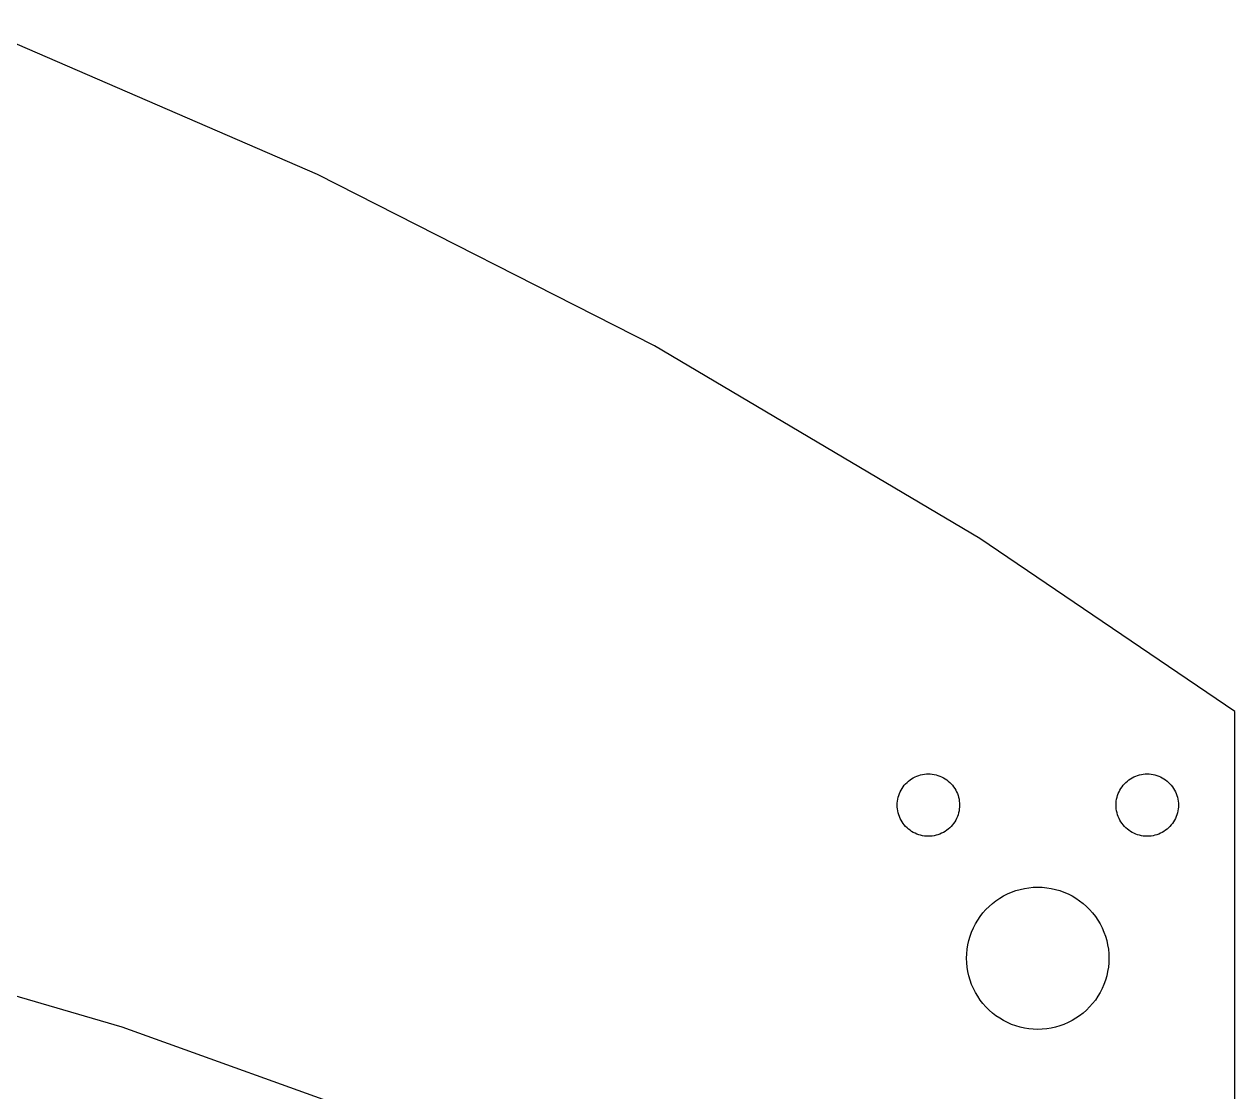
# Model space of a CAD drawing. Header units: metres. Extents: x 0 to 702, y 0 to 290.
# Drawn here: x 612.7 to 668, y 216.9 to 265.7 of the extents above; entities that cross this region are included whole.
import ezdxf

# ---------------------------------------------------------------- set-up
doc = ezdxf.new("R2010")
doc.units = ezdxf.units.M

msp = doc.modelspace()

# ---------------------------------------------------------------- linework, layer by layer
for p, q in [((626.089, 258.827), (610.234, 265.689)), ((641.482, 250.984), (626.089, 258.827)), ((656.352, 242.19), (641.482, 250.984)), ((668, 234.274), (656.352, 242.19)), ((668, 207), (668, 234.274)), ((653.162, 231.153), (653.236, 231.203)), ((653.236, 231.203), (653.313, 231.249)), ((653.313, 231.249), (653.393, 231.289)), ((653.393, 231.289), (653.475, 231.325)), ((653.475, 231.325), (653.56, 231.355)), ((653.56, 231.355), (653.646, 231.38)), ((653.646, 231.38), (653.733, 231.4)), ((653.733, 231.4), (653.821, 231.414)), ((653.821, 231.414), (653.911, 231.422)), ((653.911, 231.422), (654, 231.425)), ((654, 231.425), (654.089, 231.422)), ((654.089, 231.422), (654.179, 231.414)), ((654.179, 231.414), (654.267, 231.4)), ((654.267, 231.4), (654.354, 231.38)), ((654.354, 231.38), (654.44, 231.355)), ((654.44, 231.355), (654.525, 231.325)), ((654.525, 231.325), (654.607, 231.289)), ((654.607, 231.289), (654.686, 231.249)), ((654.686, 231.249), (654.764, 231.203)), ((654.764, 231.203), (654.838, 231.153)), ((663.162, 231.153), (663.236, 231.203)), ((663.236, 231.203), (663.313, 231.249)), ((663.313, 231.249), (663.393, 231.289)), ((663.393, 231.289), (663.475, 231.325)), ((663.475, 231.325), (663.56, 231.355)), ((663.56, 231.355), (663.646, 231.38)), ((663.646, 231.38), (663.733, 231.4)), ((663.733, 231.4), (663.821, 231.414)), ((663.821, 231.414), (663.911, 231.422)), ((663.911, 231.422), (664, 231.425)), ((664, 231.425), (664.089, 231.422)), ((664.089, 231.422), (664.179, 231.414)), ((664.179, 231.414), (664.267, 231.4)), ((664.267, 231.4), (664.354, 231.38)), ((664.354, 231.38), (664.44, 231.355)), ((664.44, 231.355), (664.525, 231.325)), ((664.525, 231.325), (664.607, 231.289)), ((664.607, 231.289), (664.686, 231.249)), ((664.686, 231.249), (664.764, 231.203)), ((664.764, 231.203), (664.838, 231.153)), ((652.711, 230.607), (652.751, 230.686)), ((652.751, 230.686), (652.797, 230.764)), ((652.797, 230.764), (652.847, 230.838)), ((652.847, 230.838), (652.902, 230.908)), ((652.902, 230.908), (652.961, 230.975)), ((652.961, 230.975), (653.025, 231.039)), ((653.025, 231.039), (653.092, 231.098)), ((653.092, 231.098), (653.162, 231.153)), ((654.838, 231.153), (654.908, 231.098)), ((654.908, 231.098), (654.975, 231.039)), ((654.975, 231.039), (655.039, 230.975)), ((655.039, 230.975), (655.098, 230.908)), ((655.098, 230.908), (655.153, 230.838)), ((655.153, 230.838), (655.203, 230.764)), ((655.203, 230.764), (655.249, 230.686)), ((655.249, 230.686), (655.289, 230.607)), ((662.711, 230.607), (662.751, 230.686)), ((662.751, 230.686), (662.797, 230.764)), ((662.797, 230.764), (662.847, 230.838)), ((662.847, 230.838), (662.902, 230.908)), ((662.902, 230.908), (662.961, 230.975)), ((662.961, 230.975), (663.025, 231.039)), ((663.025, 231.039), (663.092, 231.098)), ((663.092, 231.098), (663.162, 231.153)), ((664.838, 231.153), (664.908, 231.098)), ((664.908, 231.098), (664.975, 231.039)), ((664.975, 231.039), (665.039, 230.975)), ((665.039, 230.975), (665.098, 230.908)), ((665.098, 230.908), (665.153, 230.838)), ((665.153, 230.838), (665.203, 230.764)), ((665.203, 230.764), (665.249, 230.686)), ((665.249, 230.686), (665.289, 230.607)), ((652.575, 230), (652.578, 230.089)), ((652.578, 230.089), (652.586, 230.179)), ((652.586, 230.179), (652.6, 230.267)), ((652.6, 230.267), (652.62, 230.354)), ((652.62, 230.354), (652.645, 230.44)), ((652.645, 230.44), (652.675, 230.525)), ((652.675, 230.525), (652.711, 230.607)), ((655.289, 230.607), (655.325, 230.525)), ((655.325, 230.525), (655.355, 230.44)), ((655.355, 230.44), (655.38, 230.354)), ((655.38, 230.354), (655.4, 230.267)), ((655.4, 230.267), (655.414, 230.179)), ((655.414, 230.179), (655.422, 230.089)), ((655.422, 230.089), (655.425, 230)), ((662.575, 230), (662.578, 230.089)), ((662.578, 230.089), (662.586, 230.179)), ((662.586, 230.179), (662.6, 230.267)), ((662.6, 230.267), (662.62, 230.354)), ((662.62, 230.354), (662.645, 230.44)), ((662.645, 230.44), (662.675, 230.525)), ((662.675, 230.525), (662.711, 230.607)), ((665.289, 230.607), (665.325, 230.525)), ((665.325, 230.525), (665.355, 230.44)), ((665.355, 230.44), (665.38, 230.354)), ((665.38, 230.354), (665.4, 230.267)), ((665.4, 230.267), (665.414, 230.179)), ((665.414, 230.179), (665.422, 230.089)), ((665.422, 230.089), (665.425, 230)), ((652.578, 229.911), (652.575, 230)), ((652.586, 229.821), (652.578, 229.911)), ((652.6, 229.733), (652.586, 229.821)), ((652.62, 229.646), (652.6, 229.733)), ((652.645, 229.56), (652.62, 229.646)), ((652.675, 229.475), (652.645, 229.56)), ((655.355, 229.56), (655.325, 229.475)), ((655.38, 229.646), (655.355, 229.56)), ((655.4, 229.733), (655.38, 229.646)), ((655.414, 229.821), (655.4, 229.733)), ((655.422, 229.911), (655.414, 229.821)), ((655.425, 230), (655.422, 229.911)), ((662.578, 229.911), (662.575, 230)), ((662.586, 229.821), (662.578, 229.911)), ((662.6, 229.733), (662.586, 229.821)), ((662.62, 229.646), (662.6, 229.733)), ((662.645, 229.56), (662.62, 229.646)), ((662.675, 229.475), (662.645, 229.56)), ((665.355, 229.56), (665.325, 229.475)), ((665.38, 229.646), (665.355, 229.56)), ((665.4, 229.733), (665.38, 229.646)), ((665.414, 229.821), (665.4, 229.733)), ((665.422, 229.911), (665.414, 229.821)), ((665.425, 230), (665.422, 229.911)), ((652.711, 229.393), (652.675, 229.475)), ((652.751, 229.313), (652.711, 229.393)), ((652.797, 229.236), (652.751, 229.313)), ((652.847, 229.162), (652.797, 229.236)), ((652.902, 229.092), (652.847, 229.162)), ((652.961, 229.025), (652.902, 229.092)), ((653.025, 228.961), (652.961, 229.025)), ((655.039, 229.025), (654.975, 228.961)), ((655.098, 229.092), (655.039, 229.025)), ((655.153, 229.162), (655.098, 229.092)), ((655.203, 229.236), (655.153, 229.162)), ((655.249, 229.313), (655.203, 229.236)), ((655.289, 229.393), (655.249, 229.313)), ((655.325, 229.475), (655.289, 229.393)), ((662.711, 229.393), (662.675, 229.475)), ((662.751, 229.313), (662.711, 229.393)), ((662.797, 229.236), (662.751, 229.313)), ((662.847, 229.162), (662.797, 229.236)), ((662.902, 229.092), (662.847, 229.162)), ((662.961, 229.025), (662.902, 229.092)), ((663.025, 228.961), (662.961, 229.025)), ((665.039, 229.025), (664.975, 228.961)), ((665.098, 229.092), (665.039, 229.025)), ((665.153, 229.162), (665.098, 229.092)), ((665.203, 229.236), (665.153, 229.162)), ((665.249, 229.313), (665.203, 229.236)), ((665.289, 229.393), (665.249, 229.313)), ((665.325, 229.475), (665.289, 229.393)), ((653.092, 228.902), (653.025, 228.961)), ((653.162, 228.847), (653.092, 228.902)), ((653.236, 228.797), (653.162, 228.847)), ((653.313, 228.751), (653.236, 228.797)), ((653.393, 228.711), (653.313, 228.751)), ((653.475, 228.675), (653.393, 228.711)), ((653.56, 228.645), (653.475, 228.675)), ((653.646, 228.62), (653.56, 228.645)), ((653.733, 228.6), (653.646, 228.62)), ((653.821, 228.586), (653.733, 228.6)), ((653.911, 228.578), (653.821, 228.586)), ((654, 228.575), (653.911, 228.578)), ((654.089, 228.578), (654, 228.575)), ((654.179, 228.586), (654.089, 228.578)), ((654.267, 228.6), (654.179, 228.586)), ((654.354, 228.62), (654.267, 228.6)), ((654.44, 228.645), (654.354, 228.62)), ((654.525, 228.675), (654.44, 228.645)), ((654.607, 228.711), (654.525, 228.675)), ((654.686, 228.751), (654.607, 228.711)), ((654.764, 228.797), (654.686, 228.751)), ((654.838, 228.847), (654.764, 228.797)), ((654.908, 228.902), (654.838, 228.847)), ((654.975, 228.961), (654.908, 228.902)), ((663.092, 228.902), (663.025, 228.961)), ((663.162, 228.847), (663.092, 228.902)), ((663.236, 228.797), (663.162, 228.847)), ((663.313, 228.751), (663.236, 228.797)), ((663.393, 228.711), (663.313, 228.751)), ((663.475, 228.675), (663.393, 228.711)), ((663.56, 228.645), (663.475, 228.675)), ((663.646, 228.62), (663.56, 228.645)), ((663.733, 228.6), (663.646, 228.62)), ((663.821, 228.586), (663.733, 228.6)), ((663.911, 228.578), (663.821, 228.586)), ((664, 228.575), (663.911, 228.578)), ((664.089, 228.578), (664, 228.575)), ((664.179, 228.586), (664.089, 228.578)), ((664.267, 228.6), (664.179, 228.586)), ((664.354, 228.62), (664.267, 228.6)), ((664.44, 228.645), (664.354, 228.62)), ((664.525, 228.675), (664.44, 228.645)), ((664.607, 228.711), (664.525, 228.675)), ((664.686, 228.751), (664.607, 228.711)), ((664.764, 228.797), (664.686, 228.751)), ((664.838, 228.847), (664.764, 228.797)), ((664.908, 228.902), (664.838, 228.847)), ((664.975, 228.961), (664.908, 228.902)), ((658.391, 226.192), (658.593, 226.224)), ((658.593, 226.224), (658.796, 226.244)), ((658.796, 226.244), (659, 226.25)), ((659, 226.25), (659.204, 226.244)), ((659.204, 226.244), (659.407, 226.224)), ((659.407, 226.224), (659.609, 226.192)), ((596.041, 226.004), (617.156, 219.87)), ((657.09, 225.629), (657.259, 225.744)), ((657.259, 225.744), (657.434, 225.848)), ((657.434, 225.848), (657.616, 225.941)), ((657.616, 225.941), (657.804, 226.022)), ((657.804, 226.022), (657.996, 226.091)), ((657.996, 226.091), (658.192, 226.148)), ((658.192, 226.148), (658.391, 226.192)), ((659.609, 226.192), (659.808, 226.148)), ((659.808, 226.148), (660.004, 226.091)), ((660.004, 226.091), (660.196, 226.022)), ((660.196, 226.022), (660.384, 225.941)), ((660.384, 225.941), (660.566, 225.848)), ((660.566, 225.848), (660.741, 225.744)), ((660.741, 225.744), (660.91, 225.629)), ((656.496, 225.072), (656.631, 225.225)), ((656.631, 225.225), (656.775, 225.369)), ((656.775, 225.369), (656.928, 225.504)), ((656.928, 225.504), (657.09, 225.629)), ((660.91, 225.629), (661.072, 225.504)), ((661.072, 225.504), (661.225, 225.369)), ((661.225, 225.369), (661.369, 225.225)), ((661.369, 225.225), (661.504, 225.072)), ((656.059, 224.384), (656.152, 224.566)), ((656.152, 224.566), (656.256, 224.741)), ((656.256, 224.741), (656.371, 224.91)), ((656.371, 224.91), (656.496, 225.072)), ((661.504, 225.072), (661.629, 224.91)), ((661.629, 224.91), (661.744, 224.741)), ((661.744, 224.741), (661.848, 224.566)), ((661.848, 224.566), (661.941, 224.384)), ((655.852, 223.808), (655.909, 224.004)), ((655.909, 224.004), (655.978, 224.196)), ((655.978, 224.196), (656.059, 224.384)), ((661.941, 224.384), (662.022, 224.196)), ((662.022, 224.196), (662.091, 224.004)), ((662.091, 224.004), (662.148, 223.808)), ((655.776, 223.407), (655.808, 223.609)), ((655.808, 223.609), (655.852, 223.808)), ((662.148, 223.808), (662.192, 223.609)), ((662.192, 223.609), (662.224, 223.407)), ((655.75, 223), (655.756, 223.204)), ((655.756, 222.796), (655.75, 223)), ((655.756, 223.204), (655.776, 223.407)), ((662.224, 223.407), (662.244, 223.204)), ((662.244, 223.204), (662.25, 223)), ((662.25, 223), (662.244, 222.796)), ((655.776, 222.593), (655.756, 222.796)), ((655.808, 222.391), (655.776, 222.593)), ((655.852, 222.192), (655.808, 222.391)), ((662.192, 222.391), (662.148, 222.192)), ((662.224, 222.593), (662.192, 222.391)), ((662.244, 222.796), (662.224, 222.593)), ((655.909, 221.996), (655.852, 222.192)), ((655.978, 221.804), (655.909, 221.996)), ((656.059, 221.616), (655.978, 221.804)), ((662.022, 221.804), (661.941, 221.616)), ((662.091, 221.996), (662.022, 221.804)), ((662.148, 222.192), (662.091, 221.996)), ((656.152, 221.434), (656.059, 221.616)), ((656.256, 221.259), (656.152, 221.434)), ((656.371, 221.09), (656.256, 221.259)), ((661.744, 221.259), (661.629, 221.09)), ((661.848, 221.434), (661.744, 221.259)), ((661.941, 221.616), (661.848, 221.434)), ((656.496, 220.928), (656.371, 221.09)), ((656.631, 220.775), (656.496, 220.928)), ((656.775, 220.631), (656.631, 220.775)), ((661.369, 220.775), (661.225, 220.631)), ((661.504, 220.928), (661.369, 220.775)), ((661.629, 221.09), (661.504, 220.928)), ((656.928, 220.496), (656.775, 220.631)), ((657.09, 220.371), (656.928, 220.496)), ((657.259, 220.256), (657.09, 220.371)), ((657.434, 220.152), (657.259, 220.256)), ((657.616, 220.059), (657.434, 220.152)), ((660.566, 220.152), (660.384, 220.059)), ((660.741, 220.256), (660.566, 220.152)), ((660.91, 220.371), (660.741, 220.256)), ((661.072, 220.496), (660.91, 220.371)), ((661.225, 220.631), (661.072, 220.496)), ((617.156, 219.87), (637.844, 212.422)), ((657.804, 219.978), (657.616, 220.059)), ((657.996, 219.909), (657.804, 219.978)), ((658.192, 219.852), (657.996, 219.909)), ((658.391, 219.808), (658.192, 219.852)), ((658.593, 219.776), (658.391, 219.808)), ((658.796, 219.756), (658.593, 219.776)), ((659, 219.75), (658.796, 219.756)), ((659.204, 219.756), (659, 219.75)), ((659.407, 219.776), (659.204, 219.756)), ((659.609, 219.808), (659.407, 219.776)), ((659.808, 219.852), (659.609, 219.808)), ((660.004, 219.909), (659.808, 219.852)), ((660.196, 219.978), (660.004, 219.909)), ((660.384, 220.059), (660.196, 219.978))]:
    msp.add_line(p, q)

doc.saveas('drawing.dxf')
